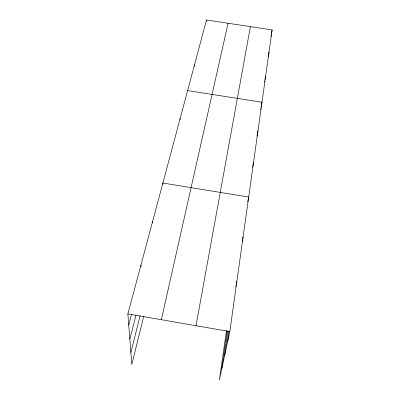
<?xml version="1.0" encoding="UTF-8"?>
<svg xmlns="http://www.w3.org/2000/svg" width="400" height="400" viewBox="0 0 400 400"><rect width="100%" height="100%" fill="white"/><g stroke="black" fill="none" stroke-linecap="round" stroke-linejoin="round"><path stroke-width="0.6" d="M162.865 184.255L162.885 183.035L248.685 197.065L247.76 201.835M180.09 119.72L180.14 118.52M194.37 66.25L194.445 65.045M206.405 21.19L206.495 20L272.125 29.925L229.825 331.58L219.36 380L226.53 330.35M224.605 355.725L228.125 330.995M227.525 342.235L229.09 331.125M221.84 368.525L227.19 331.23M270.95 36.41L271.165 35.23M271.38 34.05L272.125 29.925M196.015 325.72L250.4 26.64M268.16 56.78L269.02 52.04M264.565 81.99L264.78 80.805M265 79.615L265.655 76.055M260.555 109.93L260.775 108.745M260.995 107.56L261.215 106.375M261.435 105.195L261.985 102.23L187.615 90.59M256.975 136.165L257.97 130.87M252.625 167.2L253.555 162.335M242.145 241.675L242.385 240.465M242.625 239.255L243.11 236.835M235.74 286.82L235.99 285.61M236.24 284.395L236.865 281.37M161.355 319.71L228.085 23.265M143.815 315.955L131.8 364.5L127.875 313.905L206.495 20M130.87 352.5L140.16 315.635M129.835 339.12L136.03 315.025M128.74 325.025L131.58 314.215M127.875 313.905L229.825 331.58M140.935 265.09L141 266.875M152.525 221.76L152.535 223"/></g></svg>
